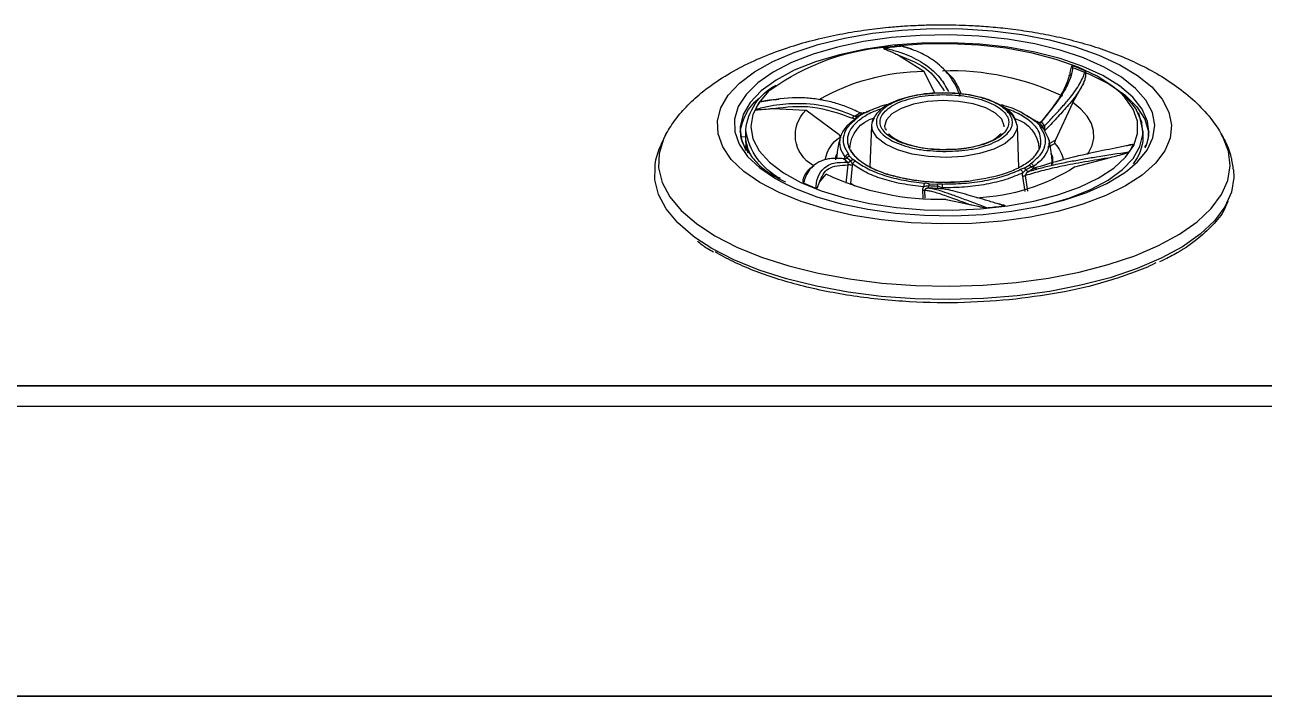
# Model space of a CAD drawing. Extents: x 956 to 1028, y 499 to 635.
# Drawn here: x 971.487 to 975.764, y 535.563 to 537.881 of the extents above; entities that cross this region are included whole.
import ezdxf

# ---------------------------------------------------------------- set-up
doc = ezdxf.new("R2010")
doc.units = 0
doc.header["$MEASUREMENT"] = 0
for name, color, linetype in [('1', 4, 'Continuous'), ('BDIM_CYAN', 4, 'Continuous'), ('DIM', 3, 'Continuous')]:
    doc.layers.add(name, color=color, linetype=linetype)

# ---------------------------------------------------------------- blocks, each defined once
blk = doc.blocks.new('MINI 2IN')
at = {"layer": 'BDIM_CYAN', "color": 3}
for p, q in [((-0.0102, -0.3457), (0.0663, -0.3294)), ((0.9605, -0.3389), (0.9562, -0.3283)), ((-0.0906, -0.3502), (-0.0918, -0.3775)), ((-0.0832, -0.3498), (-0.0843, -0.3764)), ((-0.0239, -0.3809), (-0.0251, -0.3857)), ((0.262, -0.3725), (0.2534, -0.4249)), ((0.2715, -0.3743), (0.2628, -0.428)), ((-0.4483, -0.4052), (-0.4245, -0.4331)), ((-0.3566, -0.4019), (-0.3566, -0.402)), ((-0.3499, -0.465), (-0.3566, -0.402)), ((-0.3256, -0.391), (-0.34, -0.4011)), ((-0.34, -0.4011), (-0.3336, -0.4624)), ((-0.0695, -0.3996), (-0.0858, -0.402)), ((-0.072, -0.3856), (-0.0749, -0.3851)), ((-0.0695, -0.3996), (-0.0401, -0.3981)), ((-0.0248, -0.3988), (-0.0401, -0.3981)), ((-0.3336, -0.4624), (-0.3333, -0.4675)), ((-0.2735, -0.4586), (-0.2673, -0.6014)), ((0.2337, -0.5991), (0.2386, -0.4558)), ((0.2578, -0.4536), (0.245, -0.4487)), ((0.2578, -0.4536), (0.2753, -0.4638)), ((0.2813, -0.4699), (0.2753, -0.4638)), ((0.2911, -0.4591), (0.2826, -0.4581)), ((0.2927, -0.455), (0.2911, -0.4591)), ((0.2956, -0.4541), (0.2957, -0.4542)), ((0.3576, -0.467), (0.3573, -0.4809)), ((0.4336, -0.4577), (0.5473, -0.4884)), ((0.9804, -0.4481), (0.9801, -0.4431)), ((-0.3443, -0.495), (-0.3478, -0.5023)), ((-0.3443, -0.495), (-0.3324, -0.4833)), ((-0.3232, -0.478), (-0.3324, -0.4833)), ((-0.7092, -0.5299), (-0.7002, -0.5304)), ((-0.7016, -0.5467), (-0.7019, -0.563)), ((0.3404, -0.5266), (0.364, -0.5383)), ((0.3657, -0.5486), (0.3412, -0.5362)), ((0.4268, -0.6799), (0.3657, -0.5486)), ((-0.7155, -0.5623), (-0.7019, -0.563)), ((-0.7019, -0.563), (-0.702, -0.5661)), ((-0.702, -0.5661), (-0.7019, -0.5848)), ((-0.3805, -0.5688), (-0.4952, -0.6535)), ((-0.2203, -0.5904), (-0.2183, -0.5843)), ((0.3103, -0.603), (0.3138, -0.5958)), ((0.3227, -0.5931), (0.3211, -0.5965)), ((0.3228, -0.5931), (0.3221, -0.5934)), ((0.3246, -0.5891), (0.3411, -0.5568)), ((0.6605, -0.6105), (0.6682, -0.5786)), ((0.6682, -0.5784), (0.6648, -0.6085)), ((0.6682, -0.5784), (0.6681, -0.5597)), ((0.9392, -0.5704), (0.9463, -0.5575)), ((-0.3153, -0.6282), (-0.3093, -0.6342)), ((-0.2918, -0.6444), (-0.3093, -0.6342)), ((0.2891, -0.62), (0.2984, -0.6147)), ((0.3103, -0.603), (0.2984, -0.6147)), ((0.6523, -0.6452), (0.6605, -0.6105)), ((-0.6071, -0.6597), (-0.4952, -0.6535)), ((-0.3012, -0.6424), (-0.3013, -0.6419)), ((-0.2987, -0.6433), (-0.2922, -0.6447)), ((-0.2918, -0.6444), (-0.279, -0.6493)), ((0.4268, -0.6799), (0.4641, -0.7484)), ((-0.0495, -0.7137), (-0.0876, -0.7884)), ((-0.0262, -0.7136), (-0.0078, -0.7134)), ((-0.1754, -0.8441), (-0.0876, -0.7884)), ((0.4114, -0.7751), (0.419, -0.7728)), ((0.421, -0.7765), (0.4154, -0.7783))]:
    blk.add_line(p, q, dxfattribs=at)
at = {"layer": 'BDIM_CYAN', "color": 3, "flags": 128}
for points in [[(0.2342, -0.0129), (0.118, -0.0035), (0, 0), (-0.1183, -0.0026), (-0.2352, -0.0111), (-0.349, -0.0256), (-0.4581, -0.0457), (-0.5611, -0.0713), (-0.6565, -0.1018), (-0.7428, -0.137), (-0.819, -0.1763), (-0.8743, -0.212)], [(0.9804, -0.4477), (0.9816, -0.4211), (0.9731, -0.3703), (0.9508, -0.3203), (0.9148, -0.2719), (0.8658, -0.2257), (0.8044, -0.1824), (0.7314, -0.1426), (0.6479, -0.1067), (0.5551, -0.0755), (0.4543, -0.0492), (0.3468, -0.0282), (0.2342, -0.0129)], [(-0.9763, -0.5737), (-0.986, -0.5543), (-1.0013, -0.5045), (-1.0027, -0.4542), (-0.9902, -0.4042), (-0.9642, -0.355), (-0.9248, -0.3075), (-0.8727, -0.2623), (-0.8086, -0.22), (-0.7334, -0.1812), (-0.6481, -0.1465), (-0.554, -0.1163), (-0.4523, -0.0911), (-0.3445, -0.0713), (-0.2322, -0.057), (-0.1168, -0.0485), (0, -0.046), (0.1165, -0.0494), (0.2311, -0.0587)], [(0.2311, -0.0587), (0.3423, -0.0738), (0.4484, -0.0945), (0.548, -0.1205), (0.6396, -0.1514), (0.722, -0.1867), (0.794, -0.2261), (0.8547, -0.2688), (0.9031, -0.3144), (0.9386, -0.3622), (0.9606, -0.4115), (0.969, -0.4617), (0.9634, -0.5119), (0.9442, -0.5616), (0.9406, -0.568)], [(-0.8743, -0.212), (-0.884, -0.2191), (-0.9368, -0.2649), (-0.9766, -0.3131), (-1.0031, -0.3628), (-1.0156, -0.4135), (-1.0153, -0.4569)], [(0.1808, -0.2711), (0.0779, -0.2631), (-0.0267, -0.261), (-0.1311, -0.265), (-0.2335, -0.2749), (-0.332, -0.2906), (-0.4249, -0.3118), (-0.5105, -0.3381), (-0.5872, -0.3691), (-0.6538, -0.4041), (-0.7091, -0.4426), (-0.752, -0.4839), (-0.7817, -0.5273), (-0.7978, -0.5719), (-0.8, -0.617), (-0.7882, -0.6617), (-0.7626, -0.7053), (-0.7237, -0.747), (-0.6722, -0.7861), (-0.609, -0.8218), (-0.5353, -0.8535), (-0.4523, -0.8807), (-0.3615, -0.9028), (-0.2645, -0.9195), (-0.1632, -0.9305), (-0.0592, -0.9356), (0.0455, -0.9346), (0.1491, -0.9276), (0.2498, -0.9148), (0.3457, -0.8963), (0.4351, -0.8725), (0.5165, -0.8438), (0.5883, -0.8107), (0.6494, -0.7739), (0.6986, -0.7339), (0.735, -0.6915), (0.7579, -0.6474), (0.7671, -0.6025), (0.7623, -0.5574), (0.7435, -0.5132), (0.7112, -0.4704), (0.666, -0.4299), (0.6085, -0.3925), (0.5399, -0.3587), (0.4613, -0.3291), (0.3742, -0.3044), (0.2801, -0.285), (0.1808, -0.2711)], [(-0.5787, -0.4062), (-0.5335, -0.3843), (-0.4575, -0.3552), (-0.373, -0.3309), (-0.2816, -0.3118), (-0.185, -0.2984), (-0.0851, -0.2909), (0.0161, -0.2895), (0.1166, -0.2941), (0.2146, -0.3047), (0.308, -0.3211), (0.3952, -0.3429), (0.4743, -0.3698), (0.5439, -0.4012), (0.6025, -0.4365), (0.6154, -0.4459)], [(-0.6191, -0.7226), (-0.6232, -0.7189), (-0.6576, -0.6797), (-0.6783, -0.6388), (-0.685, -0.5969), (-0.6774, -0.555), (-0.6557, -0.514), (-0.6204, -0.4747), (-0.5722, -0.438), (-0.5122, -0.4047), (-0.4416, -0.3754), (-0.362, -0.3509), (-0.275, -0.3315), (-0.1825, -0.3178), (-0.0865, -0.31), (0.011, -0.3083), (0.1079, -0.3128), (0.2021, -0.3233), (0.2917, -0.3395), (0.3747, -0.3613), (0.4494, -0.388), (0.5141, -0.4192), (0.5676, -0.4541), (0.6085, -0.492), (0.6362, -0.5322), (0.6499, -0.5737), (0.6494, -0.6157), (0.6347, -0.6573), (0.6061, -0.6975), (0.5892, -0.7147)], [(0.324, -0.3246), (0.3355, -0.3274), (0.4155, -0.3513), (0.4867, -0.3798), (0.5477, -0.4125), (0.5972, -0.4486), (0.6342, -0.4874), (0.6579, -0.5281), (0.6679, -0.5699), (0.6682, -0.5784)], [(-0.1996, -0.9045), (-0.2955, -0.891), (-0.386, -0.8718), (-0.4694, -0.8474), (-0.5439, -0.8182), (-0.6081, -0.7848), (-0.6609, -0.7478), (-0.7011, -0.708), (-0.728, -0.6661), (-0.7411, -0.6229), (-0.74, -0.5793), (-0.7249, -0.5362), (-0.696, -0.4943), (-0.6539, -0.4545), (-0.5993, -0.4176), (-0.5787, -0.4062)], [(0.6154, -0.4459), (0.6491, -0.475), (0.6827, -0.516), (0.7028, -0.5586), (0.7088, -0.6021), (0.7007, -0.6455), (0.6786, -0.6881), (0.643, -0.729), (0.5946, -0.7675), (0.5342, -0.8027), (0.4632, -0.834), (0.3827, -0.8608), (0.2946, -0.8825), (0.2003, -0.8988), (0.1018, -0.9092), (0.0011, -0.9137), (-0.1001, -0.9121), (-0.1996, -0.9045)], [(0.3535, -0.4838), (0.3538, -0.4784), (0.3527, -0.4651)], [(0.2337, -0.5991), (0.2325, -0.587), (0.2194, -0.5616), (0.1926, -0.5385), (0.1535, -0.5188), (0.1046, -0.5037), (0.0486, -0.4942), (-0.0111, -0.4907), (-0.0712, -0.4934), (-0.1282, -0.5023), (-0.1786, -0.5168), (-0.2197, -0.536), (-0.249, -0.5589), (-0.2647, -0.584), (-0.2673, -0.6014)], [(0.4765, -0.5006), (0.4806, -0.5066), (0.4932, -0.5316), (0.499, -0.5571), (0.498, -0.5827), (0.4901, -0.6081), (0.4755, -0.633), (0.4543, -0.6571), (0.4268, -0.6799)], [(-0.7216, -0.5871), (-0.7172, -0.5526), (-0.7016, -0.5148)], [(0.6879, -0.5806), (0.6835, -0.6151), (0.6651, -0.6577), (0.6329, -0.6988), (0.5875, -0.7376), (0.5298, -0.7732), (0.4609, -0.805), (0.3823, -0.8323), (0.2956, -0.8545), (0.2025, -0.8713), (0.105, -0.8821), (0.0049, -0.8869), (-0.0955, -0.8856), (-0.1944, -0.8781), (-0.2896, -0.8646), (-0.3793, -0.8453), (-0.4616, -0.8208), (-0.5349, -0.7914), (-0.5976, -0.7578), (-0.6485, -0.7207), (-0.6866, -0.6808), (-0.711, -0.6389), (-0.7212, -0.5959), (-0.7216, -0.5871)], [(-0.223, -0.5985), (-0.223, -0.597), (-0.2215, -0.5882)], [(0.1894, -0.5965), (0.1894, -0.5995), (0.1812, -0.6224), (0.1595, -0.6437), (0.1257, -0.6619), (0.0823, -0.6757), (0.0321, -0.6843), (-0.0214, -0.687), (-0.0746, -0.6837), (-0.1239, -0.6745), (-0.1659, -0.6601), (-0.1977, -0.6416), (-0.2171, -0.62), (-0.223, -0.5985)], [(0.4288, -0.7997), (0.4836, -0.7781), (0.5505, -0.7442), (0.6052, -0.7065), (0.6468, -0.6659), (0.6742, -0.6231), (0.6869, -0.5792), (0.6875, -0.5719)], [(-0.2673, -0.6014), (-0.2661, -0.61), (-0.2578, -0.6288)], [(0.6648, -0.6085), (0.6639, -0.612), (0.6461, -0.6534)], [(0.5892, -0.7147), (0.5643, -0.7356), (0.51, -0.7707), (0.4446, -0.8021), (0.3693, -0.8291), (0.2858, -0.8511), (0.1958, -0.8677), (0.1013, -0.8784), (0.0043, -0.8832), (-0.0932, -0.8818), (-0.189, -0.8743)]]:
    blk.add_lwpolyline(points, dxfattribs=at)
at = {"layer": 'BDIM_CYAN', "color": 3}
for centre, radius, start, end in [((-0.0007, -1.7166), 1.4069, 82.1214, 84.5063), ((-0.1979, -1.0605), 0.7258, 111.1105, 114.8186), ((-0.0392, -1.2344), 0.8891, 88.1322, 115.6833), ((-0.0142, -1.2357), 0.8525, 91.838, 93.9301), ((0.0602, -1.0495), 0.6998, 57.7508, 87.181), ((-0.4798, -0.6171), 0.2245, 117.3099, 171.7189), ((-0.0142, -1.216), 0.8256, 91.838, 93.9301), ((-0.4109, -0.5678), 0.1202, 119.306, 225.4849), ((0.1386, -0.6837), 0.2677, 57.4654, 61.8992), ((0.1437, -0.6862), 0.2764, 57.4654, 61.8992), ((0.5164, -0.5645), 0.1518, 1.8135, 39.1893), ((-0.5598, -0.5675), 0.1422, 149.6293, 178.1601), ((-0.5682, -0.5498), 0.1334, 160.7338, 178.6653), ((-0.313, -0.4633), 0.1167, 190.1277, 236.7176), ((-0.3028, -0.542), 0.0746, 138.5277, 194.1301), ((-0.2482, -0.5914), 0.1561, 131.136, 137.6268), ((-0.2409, -0.5919), 0.1511, 131.136, 137.6268), ((0.2916, -0.4655), 0.1027, 314.8561, 350.7483), ((0.477, -0.6117), 0.1753, 25.9015, 35.466), ((-0.2287, -0.517), 0.1144, 181.5651, 255.5203), ((0.1975, -0.5164), 0.112, 284.8336, 358.1142), ((0.5471, -0.5823), 0.1408, 0.716, 25.1961), ((-0.5369, -0.5534), 0.1861, 187.7313, 228.704), ((-0.507, -0.5667), 0.1957, 185.2777, 242.4136), ((-0.2627, -0.5213), 0.119, 199.0793, 238.3342), ((-0.1777, -0.4006), 0.2764, 237.4654, 241.8992), ((-0.1727, -0.4071), 0.2677, 237.4654, 241.8992), ((0.1467, -0.5816), 0.0888, 295.3042, 348.6126), ((0.198, -0.4893), 0.1642, 311.2498, 312.894), ((0.2102, -0.5022), 0.1465, 312.8315, 317.6849), ((0.2141, -0.4953), 0.1561, 311.1369, 317.6263), ((-0.5106, -0.5795), 0.1753, 205.9015, 215.466), ((0.3995, -0.4895), 0.2961, 304.0794, 326.3967), ((-0.1478, -0.0721), 0.8033, 234.0746, 267.0571), ((-0.0787, -0.0343), 0.7541, 240.5589, 269.3221), ((0.0054, 0.0984), 0.8891, 268.1322, 295.6833), ((0.1644, -0.1307), 0.7257, 291.1104, 294.819), ((-0.0329, 0.5253), 1.4069, 262.1214, 264.5065)]:
    blk.add_arc(centre, radius, start, end, dxfattribs=at)
for points, knots in [([(0.2291, -0.0014), (0.1705, 0.0035), (0.0498, 0.0137), (-0.1076, 0.0106), (-0.235, 0.0007), (-0.3634, -0.0154), (-0.5171, -0.046), (-0.6528, -0.0897), (-0.7475, -0.1305), (-0.788, -0.1531), (-0.8083, -0.1644)], [0, 0, 0, 0, 0.1532463, 0.3156719, 0.4003608, 0.4850674, 0.6578359, 0.8306045, 0.9152934, 1, 1, 1, 1]), ([(0.7121, -0.1268), (0.7106, -0.1259), (0.6898, -0.1137), (0.6376, -0.0943), (0.5388, -0.0591), (0.4034, -0.0247), (0.2861, -0.009), (0.2291, -0.0014)], [0, 0, 0, 0, 0.01298, 0.185306, 0.357668, 0.688173, 1, 1, 1, 1]), ([(-0.8132, -0.1639), (-0.8206, -0.1677), (-0.8423, -0.1791), (-0.8583, -0.1923), (-0.8689, -0.2009)], [0, 0, 0, 0, 0.34367, 1, 1, 1, 1]), ([(0.9562, -0.3283), (0.9541, -0.3229), (0.9446, -0.2977), (0.9103, -0.2567), (0.8528, -0.2037), (0.7911, -0.1615), (0.7422, -0.1381), (0.7252, -0.13)], [0, 0, 0, 0, 0.071102, 0.331617, 0.569257, 0.850607, 1, 1, 1, 1]), ([(0.0663, -0.3294), (0.0464, -0.3367), (0.0069, -0.3511), (-0.0317, -0.3648), (-0.0567, -0.3722), (-0.0725, -0.3759), (-0.0804, -0.3762), (-0.0843, -0.3764)], [0, 0, 0, 0, 0.284599, 0.565427, 0.713522, 0.857932, 1, 1, 1, 1]), ([(-0.0726, -0.3852), (-0.067, -0.3846), (-0.0561, -0.3835), (-0.032, -0.3765), (-0.0003, -0.3656), (0.0409, -0.3505), (0.0863, -0.3337), (0.1189, -0.3217), (0.134, -0.3161)], [0, 0, 0, 0, 0.154219, 0.301464, 0.47799, 0.661716, 0.843633, 1, 1, 1, 1]), ([(0.1922, -0.323), (0.1914, -0.3232), (0.1894, -0.3238), (0.1832, -0.3257), (0.1641, -0.3315), (0.1216, -0.3444), (0.0583, -0.3631), (-0.0027, -0.3802), (-0.0294, -0.3826), (-0.0415, -0.3836)], [0, 0, 0, 0, 0.007324, 0.019564, 0.058649, 0.192116, 0.441769, 0.746986, 1, 1, 1, 1]), ([(0.0663, -0.3294), (0.0702, -0.3285), (0.0807, -0.326), (0.0966, -0.3225), (0.1117, -0.3193), (0.1228, -0.3174), (0.1296, -0.316), (0.1336, -0.3161), (0.134, -0.3161)], [0, 0, 0, 0, 0.191782, 0.518998, 0.728969, 0.85611, 0.98384, 1, 1, 1, 1]), ([(0.1922, -0.323), (0.1923, -0.323), (0.1925, -0.323), (0.1928, -0.3231), (0.193, -0.3232), (0.193, -0.3234), (0.1927, -0.3238), (0.1904, -0.3249), (0.183, -0.327), (0.1757, -0.3285), (0.1708, -0.3295)], [0, 0, 0, 0, 0.011819, 0.023754, 0.034559, 0.046367, 0.066558, 0.129614, 0.419573, 1, 1, 1, 1]), ([(-0.4593, -0.3835), (-0.4592, -0.3834), (-0.459, -0.3834), (-0.4587, -0.3833), (-0.4583, -0.3833), (-0.4579, -0.3834), (-0.4572, -0.3836), (-0.4556, -0.3849), (-0.4527, -0.3905), (-0.4506, -0.3977), (-0.4489, -0.4033), (-0.4483, -0.4052)], [0, 0, 0, 0, 0.0055006, 0.0110552, 0.016084, 0.0215799, 0.030977, 0.0603237, 0.1952739, 0.7306037, 1, 1, 1, 1]), ([(-0.4593, -0.3835), (-0.4593, -0.3839), (-0.4593, -0.385), (-0.4593, -0.3884), (-0.4588, -0.3988), (-0.4552, -0.4212), (-0.4395, -0.4514), (-0.4035, -0.4743), (-0.3673, -0.474), (-0.3508, -0.4739)], [0, 0, 0, 0, 0.007325, 0.019566, 0.05865, 0.192116, 0.441769, 0.746986, 1, 1, 1, 1]), ([(-0.0918, -0.3775), (-0.0909, -0.3775), (-0.0892, -0.3775), (-0.087, -0.3773), (-0.0852, -0.3769), (-0.0846, -0.3766), (-0.0843, -0.3764)], [0, 0, 0, 0, 0.245337, 0.5, 0.754663, 1, 1, 1, 1]), ([(-0.0918, -0.3775), (-0.0917, -0.3794), (-0.0915, -0.3836), (-0.0893, -0.3871), (-0.0881, -0.389)], [0, 0, 0, 0, 0.459104, 1, 1, 1, 1]), ([(-0.0843, -0.3764), (-0.0842, -0.3771), (-0.0841, -0.3784), (-0.083, -0.3807), (-0.0807, -0.3832), (-0.0769, -0.385), (-0.074, -0.3852), (-0.0726, -0.3852)], [0, 0, 0, 0, 0.111418, 0.230072, 0.482003, 0.743082, 1, 1, 1, 1]), ([(-0.6957, -0.5139), (-0.6869, -0.5008), (-0.6665, -0.4704), (-0.6204, -0.4336), (-0.5785, -0.4127), (-0.5656, -0.4063)], [0, 0, 0, 0, 0.34174, 0.798412, 1, 1, 1, 1]), ([(-0.4977, -0.4304), (-0.4988, -0.4288), (-0.5017, -0.4245), (-0.5042, -0.4177), (-0.5054, -0.4111), (-0.5049, -0.4064), (-0.5049, -0.4033), (-0.5028, -0.402), (-0.5026, -0.4018)], [0, 0, 0, 0, 0.191797, 0.519052, 0.729035, 0.856173, 0.983899, 1, 1, 1, 1]), ([(-0.3635, -0.4862), (-0.3802, -0.4872), (-0.4037, -0.4886), (-0.4297, -0.4827), (-0.4455, -0.477), (-0.4637, -0.4671), (-0.4815, -0.451), (-0.4957, -0.4281), (-0.5004, -0.4103), (-0.5026, -0.4018)], [0, 0, 0, 0, 0.229238, 0.322198, 0.414546, 0.50635, 0.67863, 0.847274, 1, 1, 1, 1]), ([(-0.4483, -0.4052), (-0.4405, -0.4235), (-0.4248, -0.4606), (-0.375, -0.4635), (-0.3499, -0.465)], [0, 0, 0, 0, 0.495173, 1, 1, 1, 1]), ([(-0.2249, -0.662), (-0.2387, -0.6572), (-0.2702, -0.646), (-0.3075, -0.6235), (-0.3363, -0.5967), (-0.3557, -0.5599), (-0.3486, -0.5132), (-0.3021, -0.4705), (-0.2428, -0.4426), (-0.2032, -0.4286), (-0.1778, -0.4237), (-0.1734, -0.4228)], [0, 0, 0, 0, 0.081146, 0.185521, 0.289897, 0.392103, 0.581966, 0.771829, 0.874035, 0.978411, 1, 1, 1, 1]), ([(-0.3414, -0.5176), (-0.3392, -0.5136), (-0.334, -0.5042), (-0.3191, -0.488), (-0.2957, -0.4697), (-0.2618, -0.4509), (-0.2195, -0.4342), (-0.1873, -0.4262), (-0.1734, -0.4227)], [0, 0, 0, 0, 0.112803, 0.270618, 0.415988, 0.619279, 0.835157, 1, 1, 1, 1]), ([(-0.0881, -0.389), (-0.1135, -0.392), (-0.1642, -0.398), (-0.2321, -0.4158), (-0.2912, -0.4387), (-0.3192, -0.4579), (-0.3333, -0.4675)], [0, 0, 0, 0, 0.25, 0.5, 0.75, 1, 1, 1, 1]), ([(-0.3232, -0.478), (-0.3098, -0.4688), (-0.2826, -0.4502), (-0.2253, -0.4279), (-0.1592, -0.4107), (-0.1101, -0.4049), (-0.0858, -0.402)], [0, 0, 0, 0, 0.2470114, 0.5, 0.7529886, 1, 1, 1, 1]), ([(-0.1734, -0.4228), (-0.1571, -0.4193), (-0.1206, -0.4113), (-0.0387, -0.403), (0.0255, -0.4068), (0.0673, -0.4093)], [0, 0, 0, 0, 0.220848, 0.4935038, 1, 1, 1, 1]), ([(-0.1734, -0.4227), (-0.1716, -0.4222), (-0.1576, -0.4184), (-0.1319, -0.4142), (-0.1007, -0.4098), (-0.0771, -0.4076), (-0.06, -0.4064), (-0.0477, -0.4058), (-0.0341, -0.4053), (-0.0245, -0.4052), (-0.0177, -0.4051)], [0, 0, 0, 0, 0.040062, 0.30443, 0.501937, 0.645566, 0.748575, 0.821934, 0.873992, 1, 1, 1, 1]), ([(-0.0708, -0.3923), (-0.0738, -0.3921), (-0.0798, -0.3919), (-0.0853, -0.3899), (-0.0881, -0.389)], [0, 0, 0, 0, 0.490746, 1, 1, 1, 1]), ([(-0.0251, -0.3857), (-0.0271, -0.3866), (-0.0305, -0.3882), (-0.0357, -0.3903), (-0.039, -0.3906), (-0.0407, -0.3907)], [0, 0, 0, 0, 0.40286, 0.687897, 1, 1, 1, 1]), ([(0.2535, -0.4372), (0.235, -0.4293), (0.1979, -0.4135), (0.1287, -0.3972), (0.0535, -0.3868), (0.0011, -0.3861), (-0.0251, -0.3857)], [0, 0, 0, 0, 0.25, 0.5, 0.75, 1, 1, 1, 1]), ([(-0.0248, -0.3988), (0.0002, -0.3992), (0.051, -0.3998), (0.1241, -0.4099), (0.1914, -0.4258), (0.2272, -0.4411), (0.245, -0.4487)], [0, 0, 0, 0, 0.247011, 0.5, 0.752989, 1, 1, 1, 1]), ([(-0.0177, -0.4051), (-0.0096, -0.4052), (0.0058, -0.4053), (0.0309, -0.4063), (0.0477, -0.4077), (0.0572, -0.4086)], [0, 0, 0, 0, 0.321146, 0.61203, 1, 1, 1, 1]), ([(0.0673, -0.4093), (0.1069, -0.4156), (0.1678, -0.4252), (0.2328, -0.4508), (0.2735, -0.4745), (0.3029, -0.5014), (0.3111, -0.5207), (0.3151, -0.5302)], [0, 0, 0, 0, 0.3148498, 0.4843389, 0.6574249, 0.8305108, 1, 1, 1, 1]), ([(0.2534, -0.4249), (0.2531, -0.4267), (0.2524, -0.4307), (0.2531, -0.435), (0.2535, -0.4372)], [0, 0, 0, 0, 0.459354, 1, 1, 1, 1]), ([(0.2534, -0.4249), (0.254, -0.4252), (0.2552, -0.426), (0.2577, -0.4269), (0.2603, -0.4276), (0.262, -0.4278), (0.2628, -0.428)], [0, 0, 0, 0, 0.245337, 0.5, 0.754663, 1, 1, 1, 1]), ([(-1.0151, -0.4569), (-1.0151, -0.4574), (-1.0145, -0.4791), (-1.0048, -0.5129), (-0.9903, -0.5432), (-0.9848, -0.5545)], [0, 0, 0, 0, 0.016619, 0.632672, 1, 1, 1, 1]), ([(-0.4977, -0.4304), (-0.4917, -0.4405), (-0.484, -0.4534), (-0.4697, -0.4605), (-0.4666, -0.4621)], [0, 0, 0, 0, 0.785149, 1, 1, 1, 1]), ([(-0.3508, -0.4739), (-0.3507, -0.4735), (-0.3504, -0.4727), (-0.3501, -0.4709), (-0.35, -0.4692), (-0.3499, -0.4678), (-0.3499, -0.4663), (-0.3499, -0.4654), (-0.3499, -0.465)], [0, 0, 0, 0, 0.277558, 0.532524, 0.651825, 0.767232, 0.882131, 1, 1, 1, 1]), ([(-0.3336, -0.4624), (-0.334, -0.4626), (-0.3349, -0.4631), (-0.3367, -0.4637), (-0.339, -0.4643), (-0.3416, -0.4648), (-0.3442, -0.4651), (-0.3465, -0.4652), (-0.3485, -0.4652), (-0.3494, -0.465), (-0.3499, -0.465)], [0, 0, 0, 0, 0.112211, 0.235183, 0.366441, 0.502102, 0.637431, 0.767756, 0.88937, 1, 1, 1, 1]), ([(-0.3333, -0.4675), (-0.3338, -0.4684), (-0.3345, -0.4695), (-0.3355, -0.4716), (-0.3367, -0.4737), (-0.3384, -0.4762), (-0.3397, -0.4775), (-0.3403, -0.4781)], [0, 0, 0, 0, 0.224307, 0.303573, 0.473827, 0.745729, 1, 1, 1, 1]), ([(0.2647, -0.4476), (0.2625, -0.446), (0.2586, -0.4432), (0.2551, -0.439), (0.2535, -0.4372)], [0, 0, 0, 0, 0.571403, 1, 1, 1, 1]), ([(0.5473, -0.4884), (0.5168, -0.4835), (0.4609, -0.4744), (0.3832, -0.4595), (0.3183, -0.4447), (0.2811, -0.4335), (0.2628, -0.428)], [0, 0, 0, 0, 0.317509, 0.5834805, 0.7948327, 1, 1, 1, 1]), ([(0.2628, -0.428), (0.2629, -0.4286), (0.263, -0.43), (0.2641, -0.4329), (0.2663, -0.4364), (0.2698, -0.4401), (0.2725, -0.4416), (0.2739, -0.4424)], [0, 0, 0, 0, 0.111469, 0.230184, 0.482261, 0.743373, 1, 1, 1, 1]), ([(0.2739, -0.4424), (0.2887, -0.4467), (0.3172, -0.4551), (0.364, -0.4662), (0.4111, -0.476), (0.4602, -0.485), (0.5307, -0.4969), (0.583, -0.5046), (0.6198, -0.51)], [0, 0, 0, 0, 0.135552, 0.260798, 0.405842, 0.535564, 0.673856, 1, 1, 1, 1]), ([(0.2813, -0.4699), (0.293, -0.4794), (0.3166, -0.4986), (0.3324, -0.531), (0.3335, -0.5641), (0.3203, -0.5853), (0.3138, -0.5958)], [0, 0, 0, 0, 0.247011, 0.5, 0.752989, 1, 1, 1, 1]), ([(0.2826, -0.4581), (0.2833, -0.4572), (0.2847, -0.4554), (0.2874, -0.4537), (0.29, -0.4529), (0.2916, -0.4531), (0.2923, -0.4532)], [0, 0, 0, 0, 0.266689, 0.531115, 0.778754, 1, 1, 1, 1]), ([(0.3411, -0.5568), (0.3412, -0.5566), (0.347, -0.5453), (0.3427, -0.5222), (0.3279, -0.489), (0.3034, -0.469), (0.2911, -0.4591)], [0, 0, 0, 0, 0.0073413, 0.3382277, 0.6691139, 1, 1, 1, 1]), ([(0.2923, -0.4532), (0.2932, -0.4536), (0.2949, -0.4543), (0.2971, -0.4543), (0.2984, -0.4537), (0.2991, -0.4529), (0.2996, -0.4518), (0.2997, -0.451), (0.2998, -0.4506)], [0, 0, 0, 0, 0.277554, 0.532524, 0.651828, 0.767234, 0.882133, 1, 1, 1, 1]), ([(0.6347, -0.5351), (0.6339, -0.535), (0.6319, -0.5346), (0.6257, -0.5334), (0.6061, -0.5296), (0.56, -0.5205), (0.481, -0.5039), (0.384, -0.4819), (0.3209, -0.4621), (0.2923, -0.4532)], [0, 0, 0, 0, 0.007325, 0.019566, 0.058651, 0.192116, 0.441769, 0.746986, 1, 1, 1, 1]), ([(0.9372, -0.5716), (0.9422, -0.5634), (0.9574, -0.5386), (0.9726, -0.4968), (0.9774, -0.4625), (0.9794, -0.4475)], [0, 0, 0, 0, 0.216024, 0.657932, 1, 1, 1, 1]), ([(-0.386, -0.5047), (-0.3888, -0.5004), (-0.3936, -0.493), (-0.3927, -0.4854), (-0.3923, -0.4823)], [0, 0, 0, 0, 0.583848, 1, 1, 1, 1]), ([(-0.3883, -0.4855), (-0.3876, -0.4917), (-0.3851, -0.515), (-0.3804, -0.5408), (-0.3753, -0.5598), (-0.3747, -0.5619)], [0, 0, 0, 0, 0.242973, 0.91555, 1, 1, 1, 1]), ([(-0.3153, -0.6282), (-0.327, -0.6187), (-0.3506, -0.5994), (-0.3664, -0.567), (-0.3675, -0.5339), (-0.3543, -0.5127), (-0.3478, -0.5023)], [0, 0, 0, 0, 0.247012, 0.5, 0.752988, 1, 1, 1, 1]), ([(-0.3639, -0.4862), (-0.3639, -0.4865), (-0.3637, -0.4872), (-0.3636, -0.4866), (-0.3635, -0.4862)], [0, 0, 0, 0, 0.436642, 1, 1, 1, 1]), ([(-0.3622, -0.4829), (-0.3618, -0.4847), (-0.361, -0.4886), (-0.3595, -0.4912), (-0.3587, -0.4926)], [0, 0, 0, 0, 0.459352, 1, 1, 1, 1]), ([(-0.3525, -0.4901), (-0.3538, -0.491), (-0.3559, -0.4927), (-0.3579, -0.4926), (-0.3587, -0.4926)], [0, 0, 0, 0, 0.571404, 1, 1, 1, 1]), ([(-0.3403, -0.4781), (-0.3411, -0.4772), (-0.3426, -0.4755), (-0.3455, -0.474), (-0.3484, -0.4734), (-0.3501, -0.4737), (-0.3508, -0.4739)], [0, 0, 0, 0, 0.266689, 0.531115, 0.778754, 1, 1, 1, 1]), ([(-0.3403, -0.4781), (-0.3398, -0.4788), (-0.3387, -0.4801), (-0.3367, -0.4816), (-0.3345, -0.4828), (-0.3331, -0.4831), (-0.3324, -0.4833)], [0, 0, 0, 0, 0.257259, 0.51339, 0.762603, 1, 1, 1, 1]), ([(-0.022, -0.7133), (-0.0515, -0.7117), (-0.0968, -0.7094), (-0.1508, -0.6965), (-0.1876, -0.6832), (-0.2173, -0.6668), (-0.2444, -0.6431), (-0.2571, -0.6108), (-0.241, -0.5786), (-0.2114, -0.5552), (-0.1801, -0.5392), (-0.1419, -0.5264), (-0.0865, -0.5141), (-0.041, -0.5123), (-0.0114, -0.5112)], [0, 0, 0, 0, 0.119728, 0.18418, 0.25, 0.31582, 0.380272, 0.5, 0.619728, 0.68418, 0.75, 0.81582, 0.880272, 1, 1, 1, 1]), ([(-0.0114, -0.5112), (0.018, -0.5127), (0.0633, -0.515), (0.1174, -0.528), (0.1542, -0.5412), (0.1839, -0.5576), (0.211, -0.5813), (0.2237, -0.6136), (0.2076, -0.6458), (0.178, -0.6692), (0.1467, -0.6852), (0.1084, -0.698), (0.0531, -0.7103), (0.0076, -0.7121), (-0.022, -0.7133)], [0, 0, 0, 0, 0.119728, 0.18418, 0.25, 0.31582, 0.380272, 0.5, 0.619728, 0.68418, 0.75, 0.81582, 0.880272, 1, 1, 1, 1]), ([(0.3408, -0.5586), (0.3424, -0.552), (0.3487, -0.5267), (0.3516, -0.501), (0.3537, -0.4821)], [0, 0, 0, 0, 0.260465, 1, 1, 1, 1]), ([(0.3573, -0.4809), (0.3576, -0.4843), (0.3584, -0.4922), (0.3533, -0.4997), (0.3505, -0.5039)], [0, 0, 0, 0, 0.446283, 1, 1, 1, 1]), ([(0.5473, -0.4884), (0.5522, -0.4897), (0.5657, -0.4932), (0.5841, -0.4981), (0.6003, -0.5028), (0.6099, -0.5058), (0.6154, -0.5077), (0.6181, -0.5089), (0.6194, -0.5096), (0.6197, -0.5099), (0.6198, -0.51)], [0, 0, 0, 0, 0.191797, 0.519572, 0.729704, 0.856737, 0.930022, 0.970712, 0.992634, 1, 1, 1, 1]), ([(-0.7216, -0.587), (-0.7205, -0.5677), (-0.7193, -0.5431), (-0.6998, -0.519), (-0.6957, -0.5139)], [0, 0, 0, 0, 0.785687, 1, 1, 1, 1]), ([(-0.0117, -0.5167), (-0.0397, -0.5178), (-0.0827, -0.5195), (-0.135, -0.5311), (-0.1712, -0.5432), (-0.2008, -0.5584), (-0.2288, -0.5804), (-0.244, -0.6109), (-0.232, -0.6414), (-0.2063, -0.6638), (-0.1783, -0.6793), (-0.1435, -0.6919), (-0.0924, -0.7041), (-0.0496, -0.7063), (-0.0217, -0.7077)], [0, 0, 0, 0, 0.119728, 0.18418, 0.25, 0.31582, 0.380272, 0.5, 0.619728, 0.68418, 0.75, 0.81582, 0.880272, 1, 1, 1, 1]), ([(-0.2101, -0.5735), (-0.2077, -0.5707), (-0.2011, -0.563), (-0.1818, -0.5515), (-0.1488, -0.5369), (-0.1001, -0.5242), (-0.0459, -0.5174), (-0.0132, -0.5186), (-0.0015, -0.519)], [0, 0, 0, 0, 0.091323, 0.249204, 0.391299, 0.637461, 0.870614, 1, 1, 1, 1]), ([(-0.0217, -0.7077), (0.0063, -0.7066), (0.0493, -0.7049), (0.1016, -0.6933), (0.1378, -0.6812), (0.1674, -0.6661), (0.1954, -0.644), (0.2106, -0.6136), (0.1986, -0.583), (0.1729, -0.5606), (0.1449, -0.5451), (0.11, -0.5325), (0.059, -0.5203), (0.0161, -0.5181), (-0.0117, -0.5167)], [0, 0, 0, 0, 0.119728, 0.18418, 0.25, 0.31582, 0.380272, 0.5, 0.619728, 0.68418, 0.75, 0.81582, 0.880272, 1, 1, 1, 1]), ([(-0.0015, -0.519), (0.007, -0.5191), (0.0392, -0.5191), (0.0838, -0.5272), (0.1275, -0.54), (0.1596, -0.5546), (0.1722, -0.5666), (0.1786, -0.5728)], [0, 0, 0, 0, 0.1035, 0.392673, 0.575575, 0.782789, 1, 1, 1, 1]), ([(0.3151, -0.5302), (0.3158, -0.5484), (0.3171, -0.5849), (0.2668, -0.627), (0.2218, -0.6507), (0.1986, -0.6579), (0.1939, -0.6593)], [0, 0, 0, 0, 0.373476, 0.746951, 0.948, 1, 1, 1, 1]), ([(0.3095, -0.52), (0.3096, -0.5204), (0.3097, -0.5209), (0.3093, -0.5193), (0.3093, -0.5192)], [0, 0, 0, 0, 0.923749, 1, 1, 1, 1]), ([(0.3657, -0.5486), (0.3651, -0.5472), (0.3637, -0.5444), (0.3632, -0.541), (0.3635, -0.5391), (0.3639, -0.5385), (0.364, -0.5383)], [0, 0, 0, 0, 0.355757, 0.72292, 0.91627, 1, 1, 1, 1]), ([(0.6347, -0.5351), (0.6347, -0.5352), (0.6348, -0.5353), (0.6347, -0.5354), (0.6345, -0.5355), (0.6341, -0.5356), (0.6331, -0.5356), (0.6292, -0.5352), (0.6213, -0.5336), (0.6144, -0.5316), (0.6102, -0.5303)], [0, 0, 0, 0, 0.013705, 0.027544, 0.040073, 0.053766, 0.077179, 0.150296, 0.486525, 1, 1, 1, 1]), ([(0.6752, -0.5269), (0.6752, -0.5269), (0.6872, -0.5444), (0.6875, -0.5625), (0.6879, -0.5807)], [0, 0, 0, 0, 0.000935, 1, 1, 1, 1]), ([(-0.9802, -0.5665), (-0.9703, -0.5833), (-0.9505, -0.6169), (-0.9079, -0.6667), (-0.8532, -0.7174), (-0.7847, -0.7666), (-0.7056, -0.8109), (-0.6227, -0.8474), (-0.5383, -0.8769), (-0.4536, -0.9003), (-0.3698, -0.9182), (-0.2888, -0.9313), (-0.2173, -0.9396), (-0.1596, -0.9443), (-0.1179, -0.9466), (-0.088, -0.9477), (-0.0667, -0.9483), (-0.0517, -0.9485), (-0.041, -0.9486), (-0.0334, -0.9487), (-0.0251, -0.9487), (-0.0193, -0.9487), (-0.0151, -0.9487)], [0, 0, 0, 0, 0.068093, 0.135307, 0.209263, 0.298742, 0.387345, 0.47369, 0.555306, 0.633312, 0.70781, 0.777245, 0.84087, 0.886785, 0.919677, 0.943108, 0.959738, 0.971518, 0.979856, 0.985755, 0.989927, 1, 1, 1, 1]), ([(-0.377, -0.5608), (-0.3768, -0.561), (-0.3764, -0.5614), (-0.3762, -0.5624), (-0.3764, -0.5635), (-0.377, -0.5649), (-0.3783, -0.5668), (-0.3796, -0.568), (-0.3805, -0.5688)], [0, 0, 0, 0, 0.127623, 0.255996, 0.374285, 0.494115, 0.688929, 1, 1, 1, 1]), ([(-0.0151, -0.9487), (-0.0112, -0.9486), (0.0015, -0.9486), (0.0291, -0.9481), (0.0722, -0.9466), (0.1291, -0.9431), (0.1956, -0.9368), (0.2681, -0.9272), (0.3438, -0.9139), (0.4203, -0.8967), (0.4966, -0.8752), (0.5719, -0.8492), (0.6457, -0.8179), (0.7173, -0.7807), (0.7856, -0.7366), (0.8488, -0.6853), (0.8998, -0.6304), (0.9277, -0.5913), (0.9382, -0.5722), (0.9392, -0.5704)], [0, 0, 0, 0, 0.009814, 0.031348, 0.068465, 0.116638, 0.173235, 0.235738, 0.302165, 0.371399, 0.442731, 0.516509, 0.592953, 0.672038, 0.753482, 0.837013, 0.922838, 0.992767, 1, 1, 1, 1]), ([(0.3185, -0.6008), (0.3197, -0.5989), (0.3218, -0.5957), (0.3238, -0.5911), (0.3246, -0.5891)], [0, 0, 0, 0, 0.571399, 1, 1, 1, 1]), ([(0.3301, -0.5835), (0.3301, -0.5842), (0.3301, -0.5856), (0.33, -0.5888), (0.3299, -0.5928), (0.3297, -0.5973), (0.3295, -0.5995), (0.3294, -0.6005)], [0, 0, 0, 0, 0.111467, 0.230181, 0.482258, 0.743371, 1, 1, 1, 1]), ([(0.4641, -0.7484), (0.4569, -0.7356), (0.4429, -0.7106), (0.4092, -0.6688), (0.3713, -0.627), (0.3436, -0.5978), (0.3301, -0.5835)], [0, 0, 0, 0, 0.280747, 0.545552, 0.776817, 1, 1, 1, 1]), ([(-0.6683, -0.6561), (-0.6675, -0.6564), (-0.6655, -0.657), (-0.6593, -0.6588), (-0.6397, -0.6641), (-0.5936, -0.674), (-0.5146, -0.6804), (-0.4177, -0.67), (-0.3549, -0.6449), (-0.3264, -0.6336)], [0, 0, 0, 0, 0.007325, 0.019566, 0.058651, 0.192116, 0.441769, 0.746986, 1, 1, 1, 1]), ([(-0.6071, -0.6597), (-0.5621, -0.6648), (-0.4712, -0.675), (-0.3799, -0.6427), (-0.3339, -0.6264)], [0, 0, 0, 0, 0.495173, 1, 1, 1, 1]), ([(-0.3268, -0.618), (-0.3265, -0.6183), (-0.3258, -0.6187), (-0.3254, -0.6197), (-0.3256, -0.6209), (-0.3264, -0.6223), (-0.3278, -0.6236), (-0.3297, -0.6247), (-0.3317, -0.6257), (-0.3332, -0.6261), (-0.3339, -0.6264)], [0, 0, 0, 0, 0.11221, 0.235183, 0.36644, 0.502102, 0.63743, 0.767756, 0.889371, 1, 1, 1, 1]), ([(-0.3264, -0.6336), (-0.3273, -0.6334), (-0.329, -0.633), (-0.3311, -0.6317), (-0.3325, -0.6302), (-0.3332, -0.629), (-0.3337, -0.6277), (-0.3338, -0.6268), (-0.3339, -0.6264)], [0, 0, 0, 0, 0.277554, 0.532524, 0.651828, 0.767234, 0.882133, 1, 1, 1, 1]), ([(-0.3166, -0.6328), (-0.3173, -0.6323), (-0.3187, -0.6313), (-0.3214, -0.6312), (-0.3241, -0.6319), (-0.3256, -0.6331), (-0.3264, -0.6336)], [0, 0, 0, 0, 0.266689, 0.531115, 0.778754, 1, 1, 1, 1]), ([(-0.3252, -0.6226), (-0.3245, -0.6234), (-0.3238, -0.6244), (-0.323, -0.6257), (-0.3223, -0.6267), (-0.3203, -0.6297), (-0.3182, -0.6315), (-0.3166, -0.6328)], [0, 0, 0, 0, 0.22908, 0.257055, 0.306679, 0.485356, 1, 1, 1, 1]), ([(-0.2673, -0.6015), (-0.2664, -0.6112), (-0.2653, -0.6223), (-0.2571, -0.632), (-0.256, -0.6332)], [0, 0, 0, 0, 0.872722, 1, 1, 1, 1]), ([(-0.256, -0.6332), (-0.2512, -0.64), (-0.2362, -0.6609), (-0.1899, -0.687), (-0.1227, -0.7059), (-0.0664, -0.7143), (-0.0341, -0.7137), (-0.0262, -0.7136)], [0, 0, 0, 0, 0.1421354, 0.4365014, 0.6862679, 0.9223757, 1, 1, 1, 1]), ([(0.2891, -0.62), (0.2756, -0.6291), (0.2482, -0.6475), (0.2088, -0.6647), (0.1832, -0.671), (0.1798, -0.6718)], [0, 0, 0, 0, 0.45918, 0.929471, 1, 1, 1, 1]), ([(0.1821, -0.6681), (0.1836, -0.6674), (0.2014, -0.6586), (0.2244, -0.6352), (0.2305, -0.6116), (0.2337, -0.5991)], [0, 0, 0, 0, 0.040731, 0.49375, 1, 1, 1, 1]), ([(0.2529, -0.6426), (0.2533, -0.6424), (0.2731, -0.6345), (0.2863, -0.6242), (0.2992, -0.6142)], [0, 0, 0, 0, 0.02364, 1, 1, 1, 1]), ([(0.3063, -0.6128), (0.3057, -0.6132), (0.3046, -0.6141), (0.3026, -0.6148), (0.3005, -0.615), (0.2991, -0.6148), (0.2984, -0.6147)], [0, 0, 0, 0, 0.257259, 0.51339, 0.762603, 1, 1, 1, 1]), ([(0.3063, -0.6128), (0.307, -0.6122), (0.3085, -0.6111), (0.3114, -0.6108), (0.3143, -0.6114), (0.316, -0.6124), (0.3168, -0.6129)], [0, 0, 0, 0, 0.2666892, 0.5311152, 0.7787539, 1, 1, 1, 1]), ([(0.3071, -0.6121), (0.3077, -0.6119), (0.3089, -0.6115), (0.3118, -0.6118), (0.3144, -0.6131), (0.3155, -0.6144), (0.3161, -0.6149)], [0, 0, 0, 0, 0.280799, 0.543416, 0.783777, 1, 1, 1, 1]), ([(0.4147, -0.7742), (0.4069, -0.7517), (0.3911, -0.7063), (0.3411, -0.6436), (0.3158, -0.6119)], [0, 0, 0, 0, 0.495173, 1, 1, 1, 1]), ([(0.3168, -0.6129), (0.3166, -0.6135), (0.3164, -0.6146), (0.3161, -0.615), (0.3159, -0.6147), (0.3158, -0.6141), (0.3158, -0.6132), (0.3158, -0.6124), (0.3158, -0.6119)], [0, 0, 0, 0, 0.277558, 0.532524, 0.651825, 0.767232, 0.882131, 1, 1, 1, 1]), ([(0.4254, -0.7994), (0.4245, -0.7927), (0.422, -0.7735), (0.4057, -0.7328), (0.3698, -0.6777), (0.3333, -0.6331), (0.3168, -0.6129)], [0, 0, 0, 0, 0.141781, 0.406989, 0.731223, 1, 1, 1, 1]), ([(0.3294, -0.6005), (0.3408, -0.6125), (0.3621, -0.635), (0.3922, -0.6677), (0.4163, -0.6961), (0.4364, -0.7228), (0.4512, -0.746), (0.4628, -0.7689), (0.4669, -0.7825), (0.469, -0.7894)], [0, 0, 0, 0, 0.154271, 0.288952, 0.454424, 0.575072, 0.714225, 0.852753, 1, 1, 1, 1]), ([(-0.6683, -0.6561), (-0.6683, -0.6561), (-0.6683, -0.656), (-0.6683, -0.6558), (-0.6681, -0.6557), (-0.6677, -0.6555), (-0.6667, -0.6553), (-0.6628, -0.6552), (-0.648, -0.6563), (-0.6288, -0.6582), (-0.6125, -0.6593), (-0.6071, -0.6597)], [0, 0, 0, 0, 0.0055006, 0.0110552, 0.016084, 0.0215799, 0.030977, 0.0603237, 0.1952739, 0.7306037, 1, 1, 1, 1]), ([(-0.3079, -0.6444), (-0.3226, -0.6514), (-0.3509, -0.6649), (-0.3973, -0.6801), (-0.4442, -0.6907), (-0.4931, -0.6963), (-0.5638, -0.6981), (-0.6164, -0.6882), (-0.6534, -0.6813)], [0, 0, 0, 0, 0.134858, 0.259599, 0.404069, 0.533562, 0.672142, 1, 1, 1, 1]), ([(-0.5877, -0.6902), (-0.5904, -0.6902), (-0.6015, -0.6899), (-0.6176, -0.6885), (-0.6339, -0.6863), (-0.6435, -0.6845), (-0.6489, -0.6832), (-0.6517, -0.6822), (-0.653, -0.6817), (-0.6533, -0.6813), (-0.6534, -0.6813)], [0, 0, 0, 0, 0.113874, 0.473252, 0.703642, 0.842922, 0.923274, 0.967887, 0.991923, 1, 1, 1, 1]), ([(-0.3007, -0.6425), (-0.3017, -0.6431), (-0.3039, -0.6444), (-0.3065, -0.6444), (-0.3079, -0.6444)], [0, 0, 0, 0, 0.4915, 1, 1, 1, 1]), ([(-0.2007, -0.6765), (-0.2085, -0.6747), (-0.2384, -0.6679), (-0.2617, -0.6572), (-0.279, -0.6493)], [0, 0, 0, 0, 0.261456, 1, 1, 1, 1]), ([(-0.0078, -0.7134), (0.0013, -0.7135), (0.0381, -0.7138), (0.0909, -0.7044), (0.146, -0.6882), (0.17, -0.6749), (0.1821, -0.6681)], [0, 0, 0, 0, 0.123269, 0.501901, 0.746612, 1, 1, 1, 1]), ([(-0.2258, -0.8683), (-0.225, -0.8681), (-0.2229, -0.8677), (-0.2168, -0.8665), (-0.1976, -0.8622), (-0.1551, -0.8501), (-0.0921, -0.821), (-0.0352, -0.7759), (-0.0114, -0.7342), (-0.0022, -0.7181)], [0, 0, 0, 0, 0.007807, 0.020855, 0.062518, 0.204787, 0.470906, 0.796253, 1, 1, 1, 1]), ([(-0.1754, -0.8441), (-0.1379, -0.8292), (-0.071, -0.8025), (-0.0338, -0.7456), (-0.0175, -0.7206)], [0, 0, 0, 0, 0.560193, 1, 1, 1, 1]), ([(0.0385, -0.7015), (0.0337, -0.7135), (0.0245, -0.7365), (0.0049, -0.7682), (-0.0185, -0.7963), (-0.0472, -0.8213), (-0.0806, -0.8428), (-0.1206, -0.8616), (-0.1517, -0.8705), (-0.1676, -0.8751)], [0, 0, 0, 0, 0.136039, 0.261937, 0.40799, 0.540278, 0.678402, 0.83502, 1, 1, 1, 1]), ([(-0.0184, -0.7945), (-0.0101, -0.7868), (0.0099, -0.7686), (0.0288, -0.7392), (0.0379, -0.7167), (0.0409, -0.7093)], [0, 0, 0, 0, 0.3261122, 0.779373, 1, 1, 1, 1]), ([(0.4641, -0.7484), (0.4652, -0.7512), (0.4681, -0.7588), (0.4706, -0.769), (0.4717, -0.778), (0.4715, -0.7834), (0.471, -0.7865), (0.4702, -0.7882), (0.4696, -0.7891), (0.4691, -0.7894), (0.469, -0.7894)], [0, 0, 0, 0, 0.191801, 0.519634, 0.729787, 0.856818, 0.93009, 0.970764, 0.992671, 1, 1, 1, 1]), ([(0.4257, -0.8078), (0.4256, -0.8078), (0.4255, -0.8079), (0.4251, -0.8079), (0.4247, -0.8079), (0.4243, -0.8078), (0.4236, -0.8074), (0.422, -0.8056), (0.4191, -0.7979), (0.417, -0.7871), (0.4153, -0.7774), (0.4147, -0.7742)], [0, 0, 0, 0, 0.005501, 0.011055, 0.016084, 0.02158, 0.030977, 0.060324, 0.195274, 0.730604, 1, 1, 1, 1]), ([(0.4257, -0.8078), (0.4257, -0.8074), (0.4257, -0.8065), (0.4257, -0.8038), (0.4255, -0.8013), (0.4254, -0.7994)], [0, 0, 0, 0, 0.12489, 0.333597, 1, 1, 1, 1]), ([(-0.2258, -0.8683), (-0.2259, -0.8683), (-0.2261, -0.8682), (-0.2264, -0.8681), (-0.2265, -0.8679), (-0.2266, -0.8677), (-0.2263, -0.8672), (-0.224, -0.8656), (-0.2121, -0.8601), (-0.195, -0.8529), (-0.1804, -0.8464), (-0.1754, -0.8441)], [0, 0, 0, 0, 0.005486, 0.011027, 0.016042, 0.021524, 0.030897, 0.060168, 0.194769, 0.728714, 1, 1, 1, 1]), ([(-0.126, -0.862), (-0.1283, -0.863), (-0.1351, -0.8662), (-0.1454, -0.8697), (-0.1552, -0.8728), (-0.1612, -0.8743), (-0.1647, -0.8749), (-0.1666, -0.8751), (-0.1674, -0.8751), (-0.1676, -0.8751)], [0, 0, 0, 0, 0.183736, 0.540803, 0.756652, 0.881162, 0.950285, 0.98752, 1, 1, 1, 1])]:
    blk.add_open_spline(points, degree=3, knots=knots, dxfattribs=at)
for points in [[(-0.0407, -0.3907), (-0.0408, -0.3897), (-0.0409, -0.3877), (-0.0411, -0.3854), (-0.0413, -0.3839), (-0.0414, -0.3837), (-0.0415, -0.3836)], [(-0.0858, -0.402), (-0.0861, -0.4013), (-0.0866, -0.4), (-0.0873, -0.3967), (-0.0879, -0.3929), (-0.088, -0.3903), (-0.0881, -0.389)], [(-0.0726, -0.3852), (-0.0724, -0.3853), (-0.0721, -0.3855), (-0.0717, -0.387), (-0.0712, -0.3893), (-0.0709, -0.3913), (-0.0708, -0.3923)], [(-0.0695, -0.3996), (-0.0696, -0.3992), (-0.0699, -0.3984), (-0.0702, -0.3966), (-0.0706, -0.3946), (-0.0707, -0.393), (-0.0708, -0.3923)], [(-0.0407, -0.3907), (-0.0407, -0.3915), (-0.0406, -0.3931), (-0.0404, -0.3951), (-0.0403, -0.3969), (-0.0402, -0.3977), (-0.0401, -0.3981)], [(-0.0248, -0.3988), (-0.0249, -0.3982), (-0.0249, -0.3968), (-0.025, -0.3935), (-0.0251, -0.3897), (-0.0251, -0.387), (-0.0251, -0.3857)], [(-0.3232, -0.478), (-0.3243, -0.4776), (-0.3266, -0.4768), (-0.3297, -0.4743), (-0.3321, -0.4711), (-0.3329, -0.4687), (-0.3333, -0.4675)], [(0.245, -0.4487), (0.2459, -0.4482), (0.2479, -0.4472), (0.2505, -0.4444), (0.2526, -0.441), (0.2532, -0.4385), (0.2535, -0.4372)], [(0.2578, -0.4536), (0.2585, -0.4533), (0.2598, -0.4528), (0.2616, -0.4514), (0.2633, -0.4497), (0.2642, -0.4483), (0.2647, -0.4476)], [(0.2739, -0.4424), (0.2731, -0.4423), (0.2715, -0.4422), (0.2689, -0.4432), (0.2665, -0.445), (0.2653, -0.4467), (0.2647, -0.4476)], [(0.2826, -0.4581), (0.2821, -0.4588), (0.2811, -0.4601), (0.2793, -0.4617), (0.2773, -0.4631), (0.2759, -0.4636), (0.2753, -0.4638)], [(0.2813, -0.4699), (0.2824, -0.4695), (0.2847, -0.4686), (0.2877, -0.466), (0.29, -0.4628), (0.2907, -0.4603), (0.2911, -0.4591)], [(-0.3635, -0.4862), (-0.3625, -0.486), (-0.3607, -0.4856), (-0.3576, -0.4863), (-0.3548, -0.4877), (-0.3533, -0.4893), (-0.3525, -0.4901)], [(-0.3478, -0.5023), (-0.349, -0.502), (-0.3515, -0.5014), (-0.3548, -0.4991), (-0.3575, -0.4961), (-0.3583, -0.4937), (-0.3587, -0.4926)], [(-0.3443, -0.495), (-0.3451, -0.4948), (-0.3466, -0.4945), (-0.3488, -0.4934), (-0.3509, -0.4919), (-0.352, -0.4907), (-0.3525, -0.4901)], [(0.3138, -0.5958), (0.315, -0.5958), (0.3175, -0.5959), (0.3208, -0.5946), (0.3234, -0.5923), (0.3242, -0.5902), (0.3246, -0.5891)], [(-0.3153, -0.6282), (-0.3164, -0.6284), (-0.3187, -0.6287), (-0.3217, -0.6277), (-0.3241, -0.6257), (-0.3248, -0.6236), (-0.3252, -0.6226)], [(-0.3166, -0.6328), (-0.3161, -0.6332), (-0.3151, -0.634), (-0.3133, -0.6346), (-0.3113, -0.6347), (-0.31, -0.6344), (-0.3093, -0.6342)], [(0.2891, -0.62), (0.2903, -0.6202), (0.2926, -0.6205), (0.2957, -0.6194), (0.2981, -0.6173), (0.2988, -0.6152), (0.2992, -0.6142)], [(0.3103, -0.603), (0.3111, -0.6031), (0.3126, -0.6033), (0.3148, -0.6029), (0.3169, -0.6021), (0.318, -0.6012), (0.3185, -0.6008)], [(0.3294, -0.6005), (0.3285, -0.6), (0.3266, -0.599), (0.3236, -0.5987), (0.3207, -0.5992), (0.3192, -0.6003), (0.3185, -0.6008)], [(-0.3079, -0.6444), (-0.3071, -0.6438), (-0.3056, -0.6425), (-0.303, -0.6418), (-0.3006, -0.6419), (-0.2994, -0.6428), (-0.2987, -0.6433)], [(-0.2918, -0.6444), (-0.2925, -0.6446), (-0.2938, -0.645), (-0.2956, -0.6449), (-0.2974, -0.6444), (-0.2983, -0.6436), (-0.2987, -0.6433)], [(-0.279, -0.6493), (-0.28, -0.6496), (-0.2819, -0.6501), (-0.2846, -0.6493), (-0.2866, -0.6474), (-0.2873, -0.6454), (-0.2876, -0.6444)]]:
    blk.add_open_spline(points, degree=3, dxfattribs=at)
blk = doc.blocks.new('2026 SX')
at = {"layer": '1', "color": 3}
for p, q in [((32.5065, 24.4067), (7.7663, 24.4067)), ((7.7663, 24.4067), (32.5065, 24.4067)), ((32.0649, 24.3353), (5.8275, 24.3353)), ((32.0649, 24.3353), (5.8275, 24.3353)), ((32.0649, 23.3353), (5.6537, 23.3353)), ((5.6537, 23.3353), (32.0649, 23.3353))]:
    blk.add_line(p, q, dxfattribs=at)
at = {"layer": 'DIM', "xscale": -1, "rotation": 180}
blk.add_blockref('MINI 2IN', (18.7807, 24.7049), dxfattribs=at)

msp = doc.modelspace()

# ---------------------------------------------------------------- block references
at = {"layer": '1'}
msp.add_blockref('2026 SX', (955.8964, 512.2273), dxfattribs=at)

doc.saveas('drawing.dxf')
